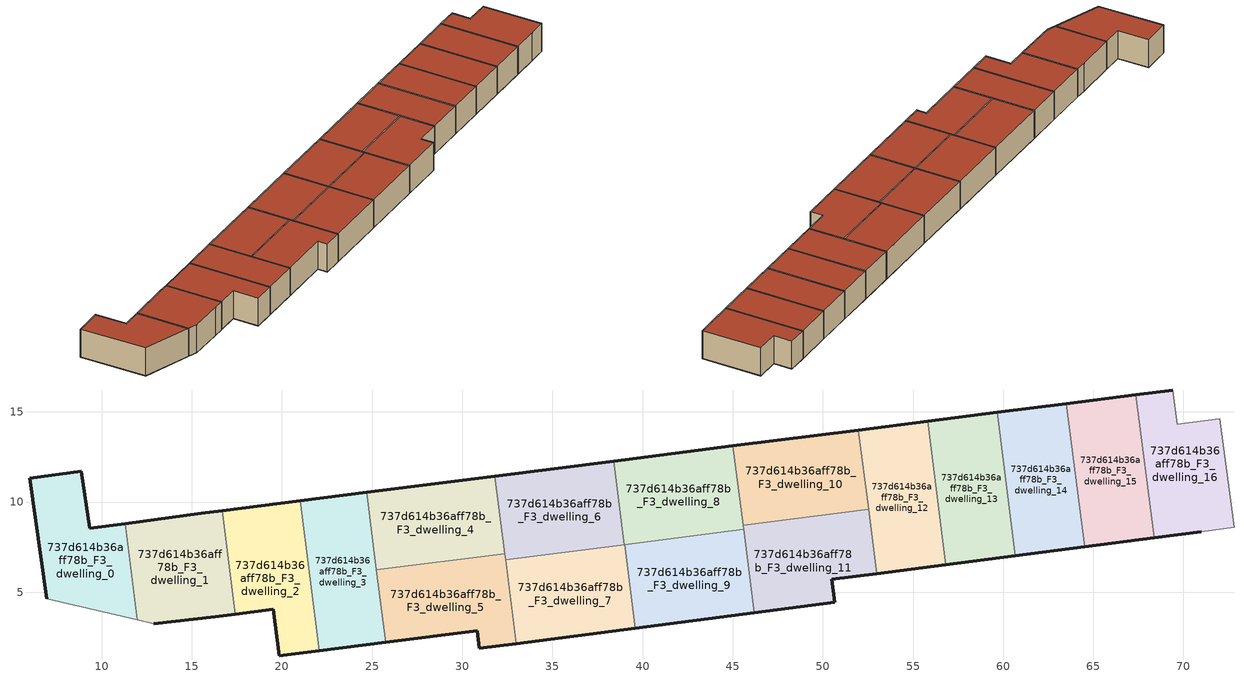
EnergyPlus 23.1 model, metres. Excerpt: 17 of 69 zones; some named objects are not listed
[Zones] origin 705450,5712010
737d614b36aff78b_F3_dwelling_0
 floor to 737d614b36aff78b_F2_dwelling_0 (EU_floor_Construction): 11.98,3.46 11.3,8.81 9.33,8.55 8.87,11.71 6,11.31 6.94,4.63 z9
 wall outside (EU_wall_Construction): 6.94,4.63 6,11.31 8.87,11.71 9.33,8.55 11.3,8.81 z9:12
 wall to 737d614b36aff78b_F3_dwelling_1 (EU_wall_Construction): 11.3,8.81 11.98,3.46 z9:12
 wall adiabatic (EU_wall_Construction): 11.98,3.46 6.94,4.63 z9:12
 roof outside (EU_roof_Construction): 11.3,8.81 11.98,3.46 6.94,4.63 6,11.31 8.87,11.71 9.33,8.55 z12
737d614b36aff78b_F3_dwelling_1
 floor to 737d614b36aff78b_F2_dwelling_1 (EU_floor_Construction): 17.41,3.77 16.68,9.51 15.53,9.37 11.3,8.81 11.98,3.46 12.9,3.25 16.3,3.63 z9
 wall outside (EU_wall_Construction): 17.41,3.77 16.3,3.63 12.9,3.25 / 11.3,8.81 15.53,9.37 16.68,9.51 z9:12
 wall adiabatic (EU_wall_Construction): 12.9,3.25 11.98,3.46 z9:12
 wall to 737d614b36aff78b_F3_dwelling_2 (EU_wall_Construction): 16.68,9.51 17.41,3.77 z9:12
 roof outside (EU_roof_Construction): 16.68,9.51 17.41,3.77 16.3,3.63 12.9,3.25 11.98,3.46 11.3,8.81 15.53,9.37 z12
737d614b36aff78b_F3_dwelling_10
 floor to 737d614b36aff78b_F2_dwelling_10 (EU_floor_Construction): 52.53,9.6 51.97,13.99 45.01,13.11 45.57,8.71 z9
 wall outside (EU_wall_Construction): 45.01,13.11 51.97,13.99 z9:12
 wall to 737d614b36aff78b_F3_dwelling_11 (EU_wall_Construction): 52.53,9.6 45.57,8.71 z9:12
 wall to 737d614b36aff78b_F3_dwelling_12 (EU_wall_Construction): 51.97,13.99 52.53,9.6 z9:12
 wall to 737d614b36aff78b_F3_dwelling_8 (EU_wall_Construction): 45.57,8.71 45.01,13.11 z9:12
 roof outside (EU_roof_Construction): 51.97,13.99 52.53,9.6 45.57,8.71 45.01,13.11 z12
737d614b36aff78b_F3_dwelling_11
 floor to 737d614b36aff78b_F2_dwelling_11 (EU_floor_Construction): 52.98,6.03 52.53,9.6 45.57,8.71 46.19,3.85 50.66,4.43 50.49,5.7 z9
 wall outside (EU_wall_Construction): 52.98,6.03 50.49,5.7 50.66,4.43 46.19,3.85 z9:12
 wall to 737d614b36aff78b_F3_dwelling_9 (EU_wall_Construction): 46.19,3.85 45.6,8.48 z9:12
 wall to 737d614b36aff78b_F3_dwelling_12 (EU_wall_Construction): 52.53,9.6 52.98,6.03 z9:12
 wall to 737d614b36aff78b_F3_dwelling_8 (EU_wall_Construction): 45.6,8.48 45.57,8.71 z9:12
 roof outside (EU_roof_Construction): 52.53,9.6 52.98,6.03 50.49,5.7 50.66,4.43 46.19,3.85 45.57,8.71 z12
737d614b36aff78b_F3_dwelling_12
 floor to 737d614b36aff78b_F2_dwelling_12 (EU_floor_Construction): 56.83,6.52 55.81,14.48 51.97,13.99 52.98,6.03 z9
 wall outside (EU_wall_Construction): 51.97,13.99 55.81,14.48 / 56.83,6.52 52.98,6.03 z9:12
 wall to 737d614b36aff78b_F3_dwelling_13 (EU_wall_Construction): 55.81,14.48 56.83,6.52 z9:12
 roof outside (EU_roof_Construction): 55.81,14.48 56.83,6.52 52.98,6.03 51.97,13.99 z12
737d614b36aff78b_F3_dwelling_13
 floor to 737d614b36aff78b_F2_dwelling_13 (EU_floor_Construction): 60.67,7.02 59.66,14.97 55.81,14.48 56.83,6.52 z9
 wall outside (EU_wall_Construction): 55.81,14.48 59.66,14.97 / 60.67,7.02 56.83,6.52 z9:12
 wall to 737d614b36aff78b_F3_dwelling_14 (EU_wall_Construction): 59.66,14.97 60.67,7.02 z9:12
 roof outside (EU_roof_Construction): 59.66,14.97 60.67,7.02 56.83,6.52 55.81,14.48 z12
737d614b36aff78b_F3_dwelling_14
 floor to 737d614b36aff78b_F2_dwelling_14 (EU_floor_Construction): 64.52,7.51 63.51,15.46 59.66,14.97 60.67,7.02 z9
 wall outside (EU_wall_Construction): 59.66,14.97 63.51,15.46 / 64.52,7.51 60.67,7.02 z9:12
 wall to 737d614b36aff78b_F3_dwelling_15 (EU_wall_Construction): 63.51,15.46 64.52,7.51 z9:12
 roof outside (EU_roof_Construction): 63.51,15.46 64.52,7.51 60.67,7.02 59.66,14.97 z12
737d614b36aff78b_F3_dwelling_15
 floor to 737d614b36aff78b_F2_dwelling_15 (EU_floor_Construction): 68.37,8.01 67.36,15.95 63.51,15.46 64.52,7.51 z9
 wall outside (EU_wall_Construction): 63.51,15.46 67.36,15.95 / 68.37,8.01 64.52,7.51 z9:12
 wall to 737d614b36aff78b_F3_dwelling_16 (EU_wall_Construction): 67.36,15.95 68.37,8.01 z9:12
 roof outside (EU_roof_Construction): 67.36,15.95 68.37,8.01 64.52,7.51 63.51,15.46 z12
737d614b36aff78b_F3_dwelling_16
 floor to 737d614b36aff78b_F2_dwelling_16 (EU_floor_Construction): 72.8,8.59 72.02,14.63 69.65,14.32 69.41,16.2 67.36,15.95 68.37,8.01 70.99,8.35 z9
 wall outside (EU_wall_Construction): 70.99,8.35 68.37,8.01 / 67.36,15.95 69.41,16.2 z9:12
 wall adiabatic (EU_wall_Construction): 69.41,16.2 69.65,14.32 72.02,14.63 72.8,8.59 70.99,8.35 z9:12
 roof outside (EU_roof_Construction): 72.02,14.63 72.8,8.59 70.99,8.35 68.37,8.01 67.36,15.95 69.41,16.2 69.65,14.32 z12
737d614b36aff78b_F3_dwelling_2
 floor to 737d614b36aff78b_F2_dwelling_2 (EU_floor_Construction): 22.07,1.75 21.01,10.06 16.68,9.51 17.41,3.77 19.51,4.05 19.85,1.47 z9
 wall outside (EU_wall_Construction): 16.68,9.51 21.01,10.06 / 22.07,1.75 19.85,1.47 19.51,4.05 17.41,3.77 z9:12
 wall to 737d614b36aff78b_F3_dwelling_3 (EU_wall_Construction): 21.01,10.06 22.07,1.75 z9:12
 roof outside (EU_roof_Construction): 21.01,10.06 22.07,1.75 19.85,1.47 19.51,4.05 17.41,3.77 16.68,9.51 z12
737d614b36aff78b_F3_dwelling_3
 floor to 737d614b36aff78b_F2_dwelling_3 (EU_floor_Construction): 25.75,2.22 24.69,10.53 21.01,10.06 22.07,1.75 z9
 wall outside (EU_wall_Construction): 21.01,10.06 24.69,10.53 / 25.75,2.22 22.07,1.75 z9:12
 wall to 737d614b36aff78b_F3_dwelling_4 (EU_wall_Construction): 24.69,10.53 25.24,6.23 z9:12
 wall to 737d614b36aff78b_F3_dwelling_5 (EU_wall_Construction): 25.24,6.23 25.75,2.22 z9:12
 roof outside (EU_roof_Construction): 24.69,10.53 25.75,2.22 22.07,1.75 21.01,10.06 z12
737d614b36aff78b_F3_dwelling_4
 floor to 737d614b36aff78b_F2_dwelling_4 (EU_floor_Construction): 32.36,7.14 31.81,11.43 24.69,10.53 25.24,6.24 z9
 wall outside (EU_wall_Construction): 24.69,10.53 31.81,11.43 z9:12
 wall to 737d614b36aff78b_F3_dwelling_5 (EU_wall_Construction): 32.36,7.14 25.24,6.24 z9:12
 wall to 737d614b36aff78b_F3_dwelling_6 (EU_wall_Construction): 31.81,11.43 32.36,7.14 z9:12
 roof outside (EU_roof_Construction): 31.81,11.43 32.36,7.14 25.24,6.24 24.69,10.53 z12
737d614b36aff78b_F3_dwelling_5
 floor to 737d614b36aff78b_F2_dwelling_5 (EU_floor_Construction): 32.99,2.15 32.36,7.14 25.24,6.24 25.75,2.22 30.82,2.87 30.95,1.88 z9
 wall outside (EU_wall_Construction): 32.99,2.15 30.95,1.88 30.82,2.87 25.75,2.22 z9:12
 wall to 737d614b36aff78b_F3_dwelling_7 (EU_wall_Construction): 32.4,6.79 32.99,2.15 z9:12
 wall to 737d614b36aff78b_F3_dwelling_6 (EU_wall_Construction): 32.36,7.14 32.4,6.79 z9:12
 roof outside (EU_roof_Construction): 32.36,7.14 32.99,2.15 30.95,1.88 30.82,2.87 25.75,2.22 25.24,6.24 z12
737d614b36aff78b_F3_dwelling_6
 floor to 737d614b36aff78b_F2_dwelling_6 (EU_floor_Construction): 39,7.63 38.41,12.27 31.81,11.43 32.4,6.79 z9
 wall outside (EU_wall_Construction): 31.81,11.43 38.41,12.27 z9:12
 wall to 737d614b36aff78b_F3_dwelling_7 (EU_wall_Construction): 39,7.63 32.4,6.79 z9:12
 wall to 737d614b36aff78b_F3_dwelling_8 (EU_wall_Construction): 38.41,12.27 39,7.64 z9:12
 roof outside (EU_roof_Construction): 38.41,12.27 39,7.63 32.4,6.79 31.81,11.43 z12
737d614b36aff78b_F3_dwelling_7
 floor to 737d614b36aff78b_F2_dwelling_7 (EU_floor_Construction): 39.59,3 39,7.63 32.4,6.79 32.99,2.15 z9
 wall outside (EU_wall_Construction): 39.59,3 32.99,2.15 z9:12
 wall to 737d614b36aff78b_F3_dwelling_9 (EU_wall_Construction): 39,7.63 39.59,3 z9:12
 roof outside (EU_roof_Construction): 39,7.63 39.59,3 32.99,2.15 32.4,6.79 z12
737d614b36aff78b_F3_dwelling_8
 floor to 737d614b36aff78b_F2_dwelling_8 (EU_floor_Construction): 45.6,8.48 45.01,13.11 38.41,12.27 39,7.64 z9
 wall outside (EU_wall_Construction): 38.41,12.27 45.01,13.11 z9:12
 wall to 737d614b36aff78b_F3_dwelling_9 (EU_wall_Construction): 45.6,8.48 39,7.64 z9:12
 roof outside (EU_roof_Construction): 45.01,13.11 45.6,8.48 39,7.64 38.41,12.27 z12
737d614b36aff78b_F3_dwelling_9
 floor to 737d614b36aff78b_F2_dwelling_9 (EU_floor_Construction): 46.19,3.85 45.6,8.48 39,7.64 39.59,3 z9
 wall outside (EU_wall_Construction): 46.19,3.85 39.59,3 z9:12
 roof outside (EU_roof_Construction): 45.6,8.48 46.19,3.85 39.59,3 39,7.64 z12
[Building]
EU S2 Campaign: North Axis=0; Terrain=City; Solar Distribution=FullExterior
[Site:Location]
London: Latitude=51.5; Longitude=-0.5; Time Zone=0; Elevation=25
[SizingPeriod:WeatherFileDays]
AnnualSizingPeriod: Begin Month=1; Begin Day of Month=1; End Month=12; End Day of Month=31; Day of Week for Start Day=Monday; Use Weather File Daylight Saving Period=No; Use Weather File Rain and Snow Indicators=No
[MATERIAL]
EU_InternalMass_Material: Roughness=MediumRough; Thickness=0.1; Conductivity=1; Density=1800; Specific Heat=900; Thermal Absorptance=0.9; Solar Absorptance=0.7; Visible Absorptance=0.7
[MATERIAL:NOMASS] Roughness=MediumRough; Thermal Absorptance=0.9; Solar Absorptance=0.7; Visible Absorptance=0.7
Name | Thermal Resistance
EU_wall_NoMass | 0.635353
EU_roof_NoMass | 0.675062
EU_floor_NoMass | 1.96382
[CONSTRUCTION]
EU_wall_Construction: EU_wall_NoMass
EU_roof_Construction: EU_roof_NoMass
EU_floor_Construction: EU_floor_NoMass
EU_InternalMass_Construction: EU_InternalMass_Material
[ZONE] Type=1; Multiplier=1; Ceiling Height=autocalculate; Floor Area=autocalculate; Part of Total Floor Area=Yes
Name | Volume
737d614b36aff78b_F3_dwelling_0 | 93.2402
737d614b36aff78b_F3_dwelling_1; 737d614b36aff78b_F3_dwelling_11 | 93.241
737d614b36aff78b_F3_dwelling_10 | 93.2307
737d614b36aff78b_F3_dwelling_12 | 93.2629
737d614b36aff78b_F3_dwelling_13 | 93.2175
737d614b36aff78b_F3_dwelling_14 | 93.238
737d614b36aff78b_F3_dwelling_15; 737d614b36aff78b_F3_dwelling_16 | 93.2432
737d614b36aff78b_F3_dwelling_2 | 93.2278
737d614b36aff78b_F3_dwelling_3 | 93.2351
737d614b36aff78b_F3_dwelling_4; 737d614b36aff78b_F3_dwelling_6 | 93.2336
737d614b36aff78b_F3_dwelling_5 | 93.2292
737d614b36aff78b_F3_dwelling_7 | 93.2476
737d614b36aff78b_F3_dwelling_8 | 93.2468
737d614b36aff78b_F3_dwelling_9 | 93.2263
[INTERNALMASS] Construction=EU_InternalMass_Construction
Name | Zone or ZoneList | Surface Area
737d614b36aff78b_F3_dwelling_0_EU_InternalMass | 737d614b36aff78b_F3_dwelling_0 | 31.0801
737d614b36aff78b_F3_dwelling_1_EU_InternalMass | 737d614b36aff78b_F3_dwelling_1 | 31.0803
737d614b36aff78b_F3_dwelling_2_EU_InternalMass | 737d614b36aff78b_F3_dwelling_2 | 31.0759
737d614b36aff78b_F3_dwelling_3_EU_InternalMass | 737d614b36aff78b_F3_dwelling_3 | 31.0783
737d614b36aff78b_F3_dwelling_4_EU_InternalMass | 737d614b36aff78b_F3_dwelling_4 | 31.0809
737d614b36aff78b_F3_dwelling_5_EU_InternalMass | 737d614b36aff78b_F3_dwelling_5 | 31.0765
737d614b36aff78b_F3_dwelling_6_EU_InternalMass | 737d614b36aff78b_F3_dwelling_6 | 31.0766
737d614b36aff78b_F3_dwelling_7_EU_InternalMass | 737d614b36aff78b_F3_dwelling_7 | 31.0822
737d614b36aff78b_F3_dwelling_8_EU_InternalMass | 737d614b36aff78b_F3_dwelling_8 | 31.0828
737d614b36aff78b_F3_dwelling_9_EU_InternalMass | 737d614b36aff78b_F3_dwelling_9 | 31.075
737d614b36aff78b_F3_dwelling_10_EU_InternalMass | 737d614b36aff78b_F3_dwelling_10 | 31.0787
737d614b36aff78b_F3_dwelling_11_EU_InternalMass | 737d614b36aff78b_F3_dwelling_11 | 31.0802
737d614b36aff78b_F3_dwelling_12_EU_InternalMass | 737d614b36aff78b_F3_dwelling_12 | 31.0878
737d614b36aff78b_F3_dwelling_13_EU_InternalMass | 737d614b36aff78b_F3_dwelling_13 | 31.0725
737d614b36aff78b_F3_dwelling_14_EU_InternalMass | 737d614b36aff78b_F3_dwelling_14 | 31.0795
737d614b36aff78b_F3_dwelling_15_EU_InternalMass | 737d614b36aff78b_F3_dwelling_15 | 31.081
737d614b36aff78b_F3_dwelling_16_EU_InternalMass | 737d614b36aff78b_F3_dwelling_16 | 31.0809
[OTHEREQUIPMENT] Fuel Type=Electricity; Design Level Calculation Method=Watts/Area; Power per Zone Floor Area=1; Fraction Latent=0; Fraction Radiant=0; Fraction Lost=0; Carbon Dioxide Generation Rate=0; EndUse Subcategory=EU_Step8_InternalGains
Name | Zone or ZoneList or Space or SpaceList | Schedule
EU_Step8_InternalGain_737d614b36aff78b_F3_dwelling_0_f000 | 737d614b36aff78b_F3_dwelling_0 | EU_Step8_GainSchedule_737d614b36aff78b_F3_dwelling_0_f000
EU_Step8_InternalGain_737d614b36aff78b_F3_dwelling_1_f000 | 737d614b36aff78b_F3_dwelling_1 | EU_Step8_GainSchedule_737d614b36aff78b_F3_dwelling_1_f000
EU_Step8_InternalGain_737d614b36aff78b_F3_dwelling_2_f000 | 737d614b36aff78b_F3_dwelling_2 | EU_Step8_GainSchedule_737d614b36aff78b_F3_dwelling_2_f000
EU_Step8_InternalGain_737d614b36aff78b_F3_dwelling_3_f000 | 737d614b36aff78b_F3_dwelling_3 | EU_Step8_GainSchedule_737d614b36aff78b_F3_dwelling_3_f000
EU_Step8_InternalGain_737d614b36aff78b_F3_dwelling_4_f000 | 737d614b36aff78b_F3_dwelling_4 | EU_Step8_GainSchedule_737d614b36aff78b_F3_dwelling_4_f000
EU_Step8_InternalGain_737d614b36aff78b_F3_dwelling_5_f000 | 737d614b36aff78b_F3_dwelling_5 | EU_Step8_GainSchedule_737d614b36aff78b_F3_dwelling_5_f000
EU_Step8_InternalGain_737d614b36aff78b_F3_dwelling_6_f000 | 737d614b36aff78b_F3_dwelling_6 | EU_Step8_GainSchedule_737d614b36aff78b_F3_dwelling_6_f000
EU_Step8_InternalGain_737d614b36aff78b_F3_dwelling_7_f000 | 737d614b36aff78b_F3_dwelling_7 | EU_Step8_GainSchedule_737d614b36aff78b_F3_dwelling_7_f000
EU_Step8_InternalGain_737d614b36aff78b_F3_dwelling_8_f000 | 737d614b36aff78b_F3_dwelling_8 | EU_Step8_GainSchedule_737d614b36aff78b_F3_dwelling_8_f000
EU_Step8_InternalGain_737d614b36aff78b_F3_dwelling_9_f000 | 737d614b36aff78b_F3_dwelling_9 | EU_Step8_GainSchedule_737d614b36aff78b_F3_dwelling_9_f000
EU_Step8_InternalGain_737d614b36aff78b_F3_dwelling_10_f000 | 737d614b36aff78b_F3_dwelling_10 | EU_Step8_GainSchedule_737d614b36aff78b_F3_dwelling_10_f000
EU_Step8_InternalGain_737d614b36aff78b_F3_dwelling_11_f000 | 737d614b36aff78b_F3_dwelling_11 | EU_Step8_GainSchedule_737d614b36aff78b_F3_dwelling_11_f000
EU_Step8_InternalGain_737d614b36aff78b_F3_dwelling_12_f000 | 737d614b36aff78b_F3_dwelling_12 | EU_Step8_GainSchedule_737d614b36aff78b_F3_dwelling_12_f000
EU_Step8_InternalGain_737d614b36aff78b_F3_dwelling_13_f000 | 737d614b36aff78b_F3_dwelling_13 | EU_Step8_GainSchedule_737d614b36aff78b_F3_dwelling_13_f000
EU_Step8_InternalGain_737d614b36aff78b_F3_dwelling_14_f000 | 737d614b36aff78b_F3_dwelling_14 | EU_Step8_GainSchedule_737d614b36aff78b_F3_dwelling_14_f000
EU_Step8_InternalGain_737d614b36aff78b_F3_dwelling_15_f000 | 737d614b36aff78b_F3_dwelling_15 | EU_Step8_GainSchedule_737d614b36aff78b_F3_dwelling_15_f000
EU_Step8_InternalGain_737d614b36aff78b_F3_dwelling_16_f000 | 737d614b36aff78b_F3_dwelling_16 | EU_Step8_GainSchedule_737d614b36aff78b_F3_dwelling_16_f000
[ZONEVENTILATION:DESIGNFLOWRATE] Schedule=EU_AlwaysOn; Design Flow Rate Calculation Method=AirChanges/Hour; Air Changes per Hour=0.555504; Ventilation Type=Natural; Fan Pressure Rise=0; Fan Total Efficiency=1; Constant Term Coefficient=1; Temperature Term Coefficient=0; Velocity Term Coefficient=0; Velocity Squared Term Coefficient=0; Minimum Indoor Temperature=-100; Maximum Indoor Temperature=100; Delta Temperature=-100; Minimum Outdoor Temperature=-100; Maximum Outdoor Temperature=100; Maximum Wind Speed=40
Name | Zone or ZoneList or Space or SpaceList
EU_ConstantAir_737d614b36aff78b_F3_dwelling_0 | 737d614b36aff78b_F3_dwelling_0
EU_ConstantAir_737d614b36aff78b_F3_dwelling_1 | 737d614b36aff78b_F3_dwelling_1
EU_ConstantAir_737d614b36aff78b_F3_dwelling_2 | 737d614b36aff78b_F3_dwelling_2
EU_ConstantAir_737d614b36aff78b_F3_dwelling_3 | 737d614b36aff78b_F3_dwelling_3
EU_ConstantAir_737d614b36aff78b_F3_dwelling_4 | 737d614b36aff78b_F3_dwelling_4
EU_ConstantAir_737d614b36aff78b_F3_dwelling_5 | 737d614b36aff78b_F3_dwelling_5
EU_ConstantAir_737d614b36aff78b_F3_dwelling_6 | 737d614b36aff78b_F3_dwelling_6
EU_ConstantAir_737d614b36aff78b_F3_dwelling_7 | 737d614b36aff78b_F3_dwelling_7
EU_ConstantAir_737d614b36aff78b_F3_dwelling_8 | 737d614b36aff78b_F3_dwelling_8
EU_ConstantAir_737d614b36aff78b_F3_dwelling_9 | 737d614b36aff78b_F3_dwelling_9
EU_ConstantAir_737d614b36aff78b_F3_dwelling_10 | 737d614b36aff78b_F3_dwelling_10
EU_ConstantAir_737d614b36aff78b_F3_dwelling_11 | 737d614b36aff78b_F3_dwelling_11
EU_ConstantAir_737d614b36aff78b_F3_dwelling_12 | 737d614b36aff78b_F3_dwelling_12
EU_ConstantAir_737d614b36aff78b_F3_dwelling_13 | 737d614b36aff78b_F3_dwelling_13
EU_ConstantAir_737d614b36aff78b_F3_dwelling_14 | 737d614b36aff78b_F3_dwelling_14
EU_ConstantAir_737d614b36aff78b_F3_dwelling_15 | 737d614b36aff78b_F3_dwelling_15
EU_ConstantAir_737d614b36aff78b_F3_dwelling_16 | 737d614b36aff78b_F3_dwelling_16
[HVACTEMPLATE:ZONE:IDEALLOADSAIRSYSTEM] System Availability Schedule=EU_AlwaysOn; Maximum Heating Supply Air Temperature=50; Minimum Cooling Supply Air Temperature=13; Maximum Heating Supply Air Humidity Ratio=0.0156; Minimum Cooling Supply Air Humidity Ratio=0.0077; Heating Limit=NoLimit; Cooling Limit=NoLimit; Heating Availability Schedule=EU_AlwaysOn; Cooling Availability Schedule=EU_CoolingOff; Dehumidification Control Type=ConstantSensibleHeatRatio; Cooling Sensible Heat Ratio=0.7; Dehumidification Setpoint=60; Humidification Control Type=None; Humidification Setpoint=30; Outdoor Air Method=None; Outdoor Air Flow Rate per Person=0.00944; Outdoor Air Flow Rate per Zone Floor Area=0; Outdoor Air Flow Rate per Zone=0; Demand Controlled Ventilation Type=None; Outdoor Air Economizer Type=NoEconomizer; Heat Recovery Type=None; Sensible Heat Recovery Effectiveness=0.7; Latent Heat Recovery Effectiveness=0.65
Name | Template Thermostat
737d614b36aff78b_F3_dwelling_0 | EU_HeatOnly_737d614b36aff78b_F3_dwelling_0
737d614b36aff78b_F3_dwelling_1 | EU_HeatOnly_737d614b36aff78b_F3_dwelling_1
737d614b36aff78b_F3_dwelling_2 | EU_HeatOnly_737d614b36aff78b_F3_dwelling_2
737d614b36aff78b_F3_dwelling_3 | EU_HeatOnly_737d614b36aff78b_F3_dwelling_3
737d614b36aff78b_F3_dwelling_4 | EU_HeatOnly_737d614b36aff78b_F3_dwelling_4
737d614b36aff78b_F3_dwelling_5 | EU_HeatOnly_737d614b36aff78b_F3_dwelling_5
737d614b36aff78b_F3_dwelling_6 | EU_HeatOnly_737d614b36aff78b_F3_dwelling_6
737d614b36aff78b_F3_dwelling_7 | EU_HeatOnly_737d614b36aff78b_F3_dwelling_7
737d614b36aff78b_F3_dwelling_8 | EU_HeatOnly_737d614b36aff78b_F3_dwelling_8
737d614b36aff78b_F3_dwelling_9 | EU_HeatOnly_737d614b36aff78b_F3_dwelling_9
737d614b36aff78b_F3_dwelling_10 | EU_HeatOnly_737d614b36aff78b_F3_dwelling_10
737d614b36aff78b_F3_dwelling_11 | EU_HeatOnly_737d614b36aff78b_F3_dwelling_11
737d614b36aff78b_F3_dwelling_12 | EU_HeatOnly_737d614b36aff78b_F3_dwelling_12
737d614b36aff78b_F3_dwelling_13 | EU_HeatOnly_737d614b36aff78b_F3_dwelling_13
737d614b36aff78b_F3_dwelling_14 | EU_HeatOnly_737d614b36aff78b_F3_dwelling_14
737d614b36aff78b_F3_dwelling_15 | EU_HeatOnly_737d614b36aff78b_F3_dwelling_15
737d614b36aff78b_F3_dwelling_16 | EU_HeatOnly_737d614b36aff78b_F3_dwelling_16
[SIZING:ZONE] Zone Cooling Design Supply Air Temperature Input Method=SupplyAirTemperature; Zone Cooling Design Supply Air Temperature=13; Zone Heating Design Supply Air Temperature Input Method=SupplyAirTemperature; Zone Heating Design Supply Air Temperature=50; Zone Cooling Design Supply Air Humidity Ratio=0.008; Zone Heating Design Supply Air Humidity Ratio=0.008; Cooling Design Air Flow Method=DesignDay; Cooling Design Air Flow Rate=0; Cooling Minimum Air Flow per Zone Floor Area=0.000762; Cooling Minimum Air Flow=0; Cooling Minimum Air Flow Fraction=0.2; Heating Design Air Flow Method=DesignDay; Heating Design Air Flow Rate=0; Heating Maximum Air Flow per Zone Floor Area=0.002032; Heating Maximum Air Flow=0.141576; Heating Maximum Air Flow Fraction=0.3; Account for Dedicated Outdoor Air System=No; Dedicated Outdoor Air System Control Strategy=NeutralSupplyAir; Dedicated Outdoor Air Low Setpoint Temperature for Design=autosize; Dedicated Outdoor Air High Setpoint Temperature for Design=autosize; Zone Load Sizing Method=Sensible Load Only No Latent Load; Zone Latent Cooling Design Supply Air Humidity Ratio Input Method=HumidityRatioDifference; Zone Cooling Design Supply Air Humidity Ratio Difference=0.005; Zone Latent Heating Design Supply Air Humidity Ratio Input Method=HumidityRatioDifference; Zone Humidification Design Supply Air Humidity Ratio Difference=0.005
737d614b36aff78b_F3_dwelling_0; 737d614b36aff78b_F3_dwelling_1; 737d614b36aff78b_F3_dwelling_2; 737d614b36aff78b_F3_dwelling_3; 737d614b36aff78b_F3_dwelling_4; 737d614b36aff78b_F3_dwelling_5; 737d614b36aff78b_F3_dwelling_6; 737d614b36aff78b_F3_dwelling_7; 737d614b36aff78b_F3_dwelling_8; 737d614b36aff78b_F3_dwelling_9; 737d614b36aff78b_F3_dwelling_10; 737d614b36aff78b_F3_dwelling_11; 737d614b36aff78b_F3_dwelling_12; 737d614b36aff78b_F3_dwelling_13; 737d614b36aff78b_F3_dwelling_14; 737d614b36aff78b_F3_dwelling_15; 737d614b36aff78b_F3_dwelling_16
[SCHEDULE:CONSTANT]
Name | Hourly Value
EU_AlwaysOn | 1
EU_CoolingOff | 0
[SCHEDULE:FILE] Column Number=1; Rows to Skip at Top=0; Number of Hours of Data=8760; Column Separator=Comma; Interpolate to Timestep=No; Minutes per Item=60; Adjust Schedule for Daylight Savings=Yes
Name | File
EU_Step8_GainSchedule_737d614b36aff78b_F3_dwelling_0_f000 | ../../schedules/737d614b36aff78b/737d614b36aff78b_F3_dwelling_0_f000_gain.csv
EU_Step8_GainSchedule_737d614b36aff78b_F3_dwelling_1_f000 | ../../schedules/737d614b36aff78b/737d614b36aff78b_F3_dwelling_1_f000_gain.csv
EU_Step8_GainSchedule_737d614b36aff78b_F3_dwelling_2_f000 | ../../schedules/737d614b36aff78b/737d614b36aff78b_F3_dwelling_2_f000_gain.csv
EU_Step8_GainSchedule_737d614b36aff78b_F3_dwelling_3_f000 | ../../schedules/737d614b36aff78b/737d614b36aff78b_F3_dwelling_3_f000_gain.csv
EU_Step8_GainSchedule_737d614b36aff78b_F3_dwelling_4_f000 | ../../schedules/737d614b36aff78b/737d614b36aff78b_F3_dwelling_4_f000_gain.csv
EU_Step8_GainSchedule_737d614b36aff78b_F3_dwelling_5_f000 | ../../schedules/737d614b36aff78b/737d614b36aff78b_F3_dwelling_5_f000_gain.csv
EU_Step8_GainSchedule_737d614b36aff78b_F3_dwelling_6_f000 | ../../schedules/737d614b36aff78b/737d614b36aff78b_F3_dwelling_6_f000_gain.csv
EU_Step8_GainSchedule_737d614b36aff78b_F3_dwelling_7_f000 | ../../schedules/737d614b36aff78b/737d614b36aff78b_F3_dwelling_7_f000_gain.csv
EU_Step8_GainSchedule_737d614b36aff78b_F3_dwelling_8_f000 | ../../schedules/737d614b36aff78b/737d614b36aff78b_F3_dwelling_8_f000_gain.csv
EU_Step8_GainSchedule_737d614b36aff78b_F3_dwelling_9_f000 | ../../schedules/737d614b36aff78b/737d614b36aff78b_F3_dwelling_9_f000_gain.csv
EU_Step8_GainSchedule_737d614b36aff78b_F3_dwelling_10_f000 | ../../schedules/737d614b36aff78b/737d614b36aff78b_F3_dwelling_10_f000_gain.csv
EU_Step8_GainSchedule_737d614b36aff78b_F3_dwelling_11_f000 | ../../schedules/737d614b36aff78b/737d614b36aff78b_F3_dwelling_11_f000_gain.csv
EU_Step8_GainSchedule_737d614b36aff78b_F3_dwelling_12_f000 | ../../schedules/737d614b36aff78b/737d614b36aff78b_F3_dwelling_12_f000_gain.csv
EU_Step8_GainSchedule_737d614b36aff78b_F3_dwelling_13_f000 | ../../schedules/737d614b36aff78b/737d614b36aff78b_F3_dwelling_13_f000_gain.csv
EU_Step8_GainSchedule_737d614b36aff78b_F3_dwelling_14_f000 | ../../schedules/737d614b36aff78b/737d614b36aff78b_F3_dwelling_14_f000_gain.csv
EU_Step8_GainSchedule_737d614b36aff78b_F3_dwelling_15_f000 | ../../schedules/737d614b36aff78b/737d614b36aff78b_F3_dwelling_15_f000_gain.csv
EU_Step8_GainSchedule_737d614b36aff78b_F3_dwelling_16_f000 | ../../schedules/737d614b36aff78b/737d614b36aff78b_F3_dwelling_16_f000_gain.csv
